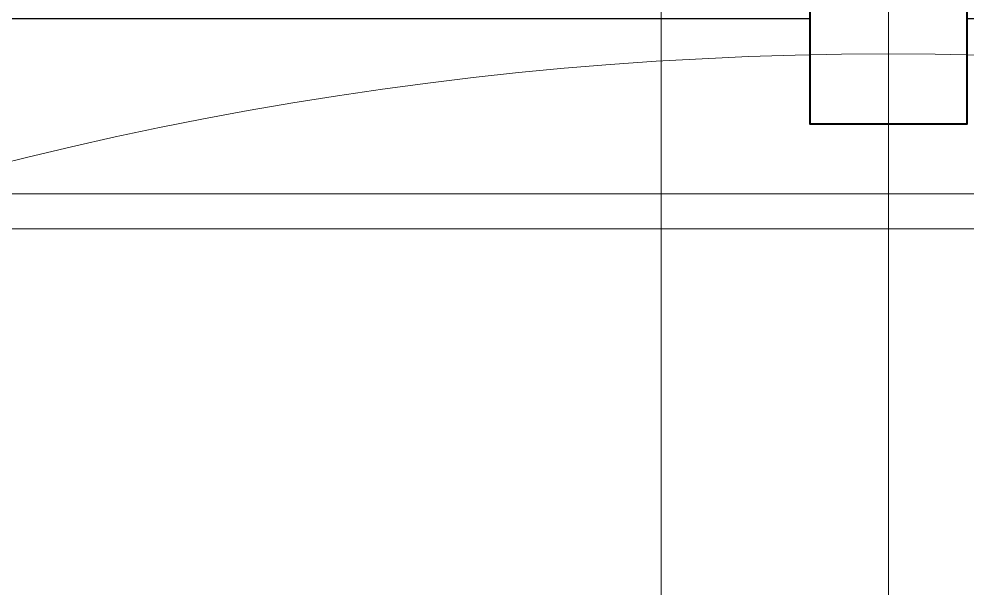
# Model space of a CAD drawing. Header units: millimetres. Extents: x 4739419 to 5837985, y 2291271 to 3446271.
# Drawn here: x 5016437 to 5021862, y 2421738 to 2424991 of the extents above; entities that cross this region are included whole.
import ezdxf

# ---------------------------------------------------------------- set-up
doc = ezdxf.new("R2010")
doc.units = ezdxf.units.MM
doc.layers.get('0').update_dxf_attribs({"color": 255})
for name, color, linetype, lineweight in [('XR-평면도$0$A-CNTL', 9, 'Continuous', 15), ('XR-평면도$0$A-CONC-LIN1', 9, 'Continuous', 40), ('XR-평면도$0$A-ELEV-LIN2', 9, 'Continuous', 25), ('XR-평면도$0$A-ELEV-LIN3', 9, 'Continuous', 18)]:
    doc.layers.add(name, color=color, linetype=linetype, lineweight=lineweight)

# ---------------------------------------------------------------- blocks, each defined once
blk = doc.blocks.new('XR-평면도$0$진입램프기둥 기준')
at = {"layer": 'XR-평면도$0$A-CONC-LIN1'}
blk.add_lwpolyline([(806149.1192627555, 1251800.720953235), (807049.1192627555, 1251800.720953235), (807049.1192627555, 1252700.720953235), (806149.1192627555, 1252700.720953235)], close=True, dxfattribs=at)
blk = doc.blocks.new('XR-평면도$0$RAMP_올라감(기준층) (210411)')
at = {"layer": 'XR-평면도$0$A-CNTL', "ltscale": 300}
blk.add_lwpolyline([(0, 40700.00000000007), (0, -40699.99999999993)], dxfattribs=at)
blk.add_lwpolyline([(-20700, 15000.00000000007), (-20700, -14999.99999999993, 0.4142135623730951), (0, -35699.99999999993, 0.4142135623730951), (20699.9999999998, -14999.99999999993), (20699.9999999998, 15000.00000000007, 0.4142135623730951), (0, 35700.00000000007, 0.4142135623730951)], format="xyb", close=True, dxfattribs=at)
at = {"layer": 'XR-평면도$0$A-CONC-LIN1'}
blk.add_lwpolyline([(-449.9999999987776, -36200), (450.0000000012224, -36200), (450.0000000012224, -35300), (-449.9999999987776, -35300)], close=True, dxfattribs=at)
at = {"layer": 'XR-평면도$0$A-ELEV-LIN2'}
for p, q in [((-7399.999999999942, -35900), (-450, -35900)), ((450.0000000019209, -35899.9999999993), (7400.000000000058, -35899.9999999993))]:
    blk.add_line(p, q, dxfattribs=at)
at = {"layer": 'XR-평면도$0$A-ELEV-LIN3'}
blk.add_lwpolyline([(-19700, -15700.00000000016), (-12280.065146407, -15699.99999999993, 0.3976324814324034), (0, -27299.99999999993, 0.397632481432401), (12280.06514640711, -15699.99999999993), (19700, -15700.00000000016), (19700, -34699.99999999993), (-19700, -34699.99999999993)], format="xyb", close=True, dxfattribs=at)
for points in [[(19900, -34899.99999999993), (-19900, -34899.99999999993)], [(9000, -36699.99999999993), (9000, -34899.99999999993), (-9000, -34899.99999999993), (-9000, -36699.99999999993)]]:
    blk.add_lwpolyline(points, dxfattribs=at)
blk.add_blockref('XR-평면도$0$진입램프기둥 기준', (-806599.119262754, -1288000.720953234))
blk = doc.blocks.new('XR-평면도$0$중심선(210216)')
at = {"layer": 'XR-평면도$0$A-CNTL', "ltscale": 300}
blk.add_lwpolyline([(154000, 206000), (154000, -10000)], dxfattribs=at)

msp = doc.modelspace()

# ---------------------------------------------------------------- block references
at = {"rotation": 180}
msp.add_blockref('XR-평면도$0$RAMP_올라감(기준층) (210411)', (5021411.809536785, 2389091.225535645), dxfattribs=at)
at = {"layer": 'XR-평면도$0$A-CNTL'}
msp.add_blockref('XR-평면도$0$중심선(210216)', (4866111.809536785, 2336391.225535645), dxfattribs=at)

doc.saveas('drawing.dxf')
